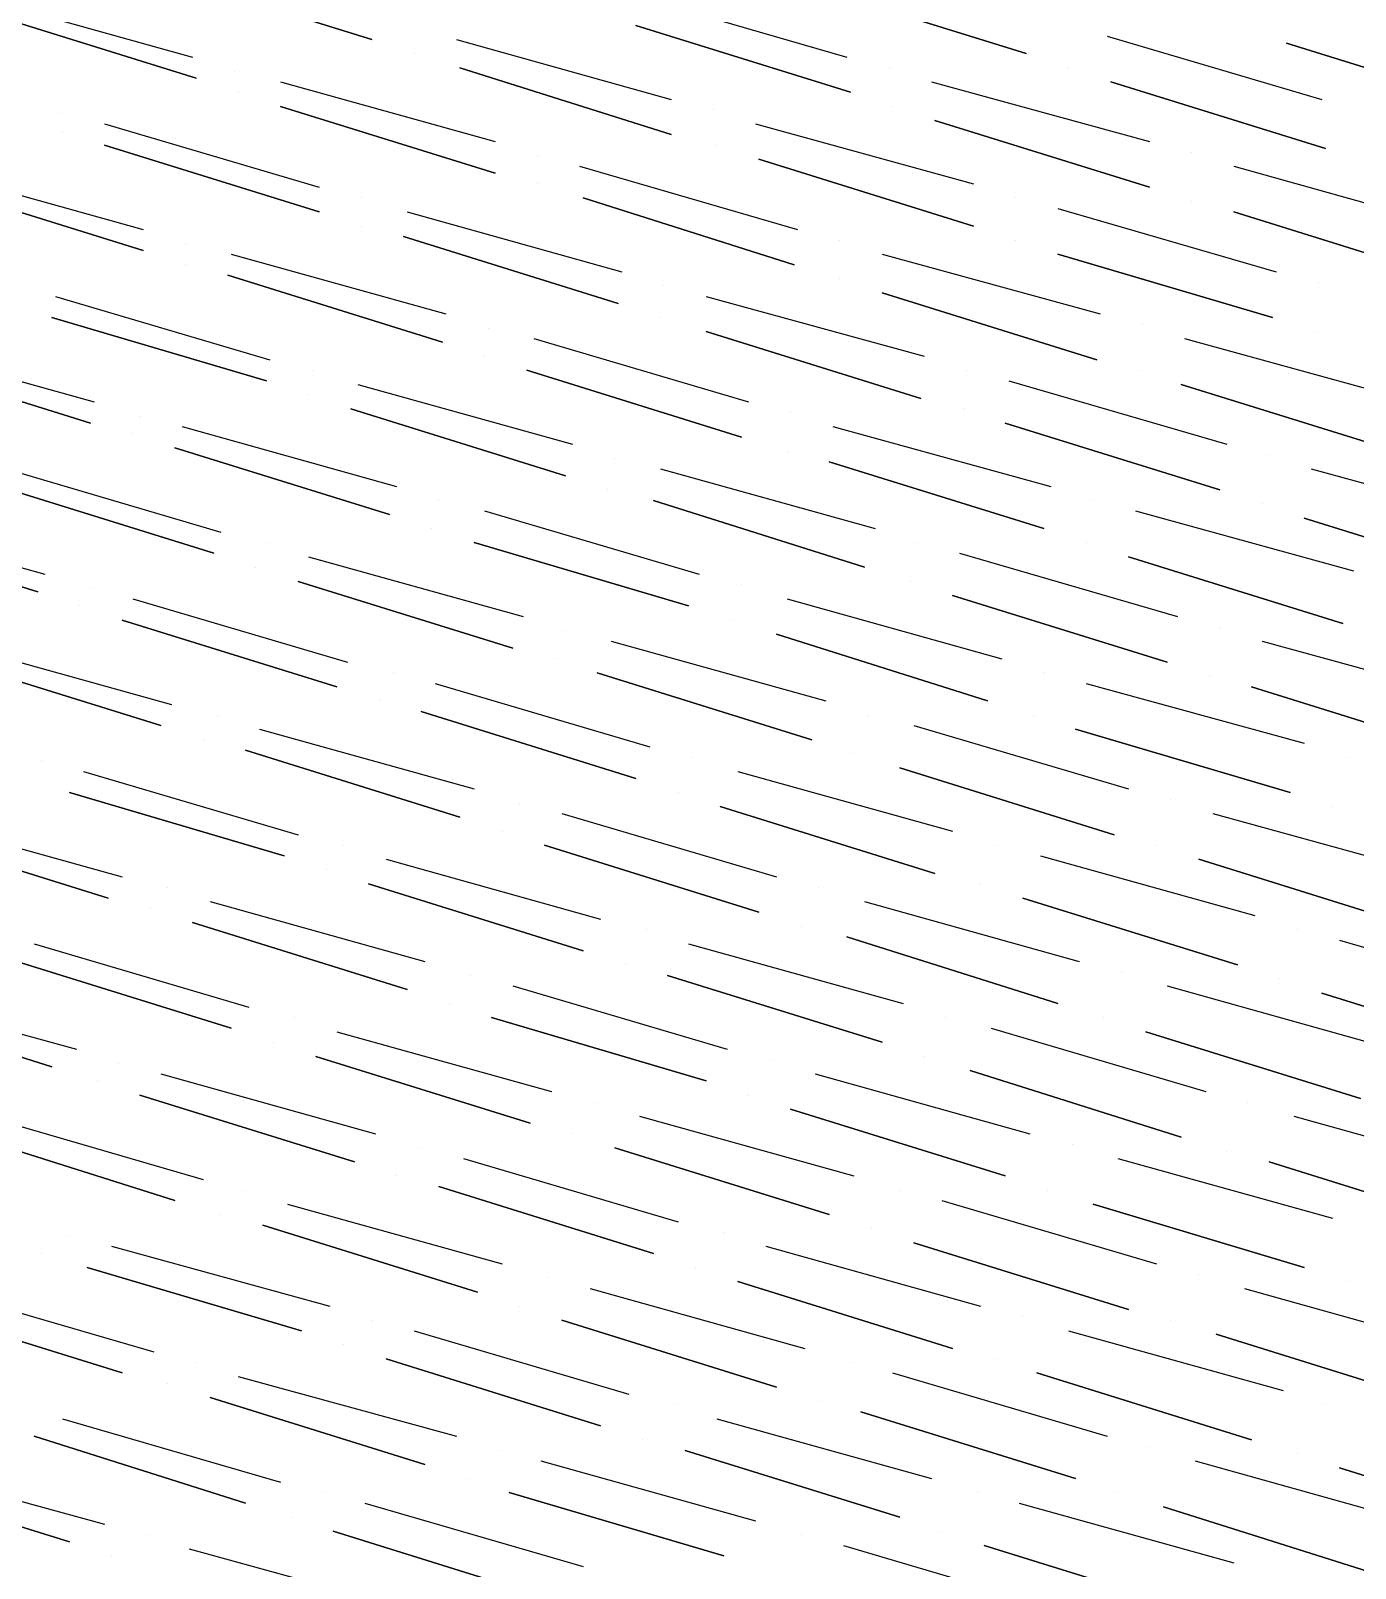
# Model space of a CAD drawing. Header units: millimetres. Extents: x -5841 to 140562, y 1006 to 102310.
# Drawn here: x 103506.1 to 103904.5, y 37896.1 to 38358.6 of the extents above; entities that cross this region are included whole.
import ezdxf

# ---------------------------------------------------------------- set-up
doc = ezdxf.new("R2010")
doc.units = ezdxf.units.MM
doc.header["$LTSCALE"] = 10
doc.layers.add('PDF18_1_DRAWING', color=7, linetype='Continuous', true_color=0x5cb800)
doc.layers.add('PDF18_KD - WALL - LOADBEARING', color=7, linetype='Continuous', true_color=0xc0ab87)

msp = doc.modelspace()

# ---------------------------------------------------------------- linework, layer by layer
at = {"layer": 'PDF18_1_DRAWING', "lineweight": 25}
for points in [[(103608.74124, 38355.97631), (103544.18454, 38376.08413)], [(103805.58625, 38351.74308), (103741.02955, 38371.85091)], [(103555.82591, 38344.33494), (103491.26921, 38364.44276)], [(103752.67093, 38340.10171), (103688.11423, 38360.20953)], [(103948.45764, 38334.81018), (103883.90094, 38354.918)], [(103698.69729, 38327.40203), (103635.1989, 38347.50986)], [(103895.54231, 38323.16881), (103830.98561, 38343.27663)], [(103645.78197, 38315.76066), (103581.22527, 38335.86848)], [(103842.62698, 38311.52743), (103778.07028, 38331.63526)], [(103592.86664, 38304.11929), (103528.30994, 38324.22711)], [(103789.71165, 38299.88606), (103725.15496, 38319.99389)], [(103539.95131, 38292.47792), (103475.39461, 38312.58574)], [(103735.73802, 38288.24469), (103672.23963, 38308.35251)], [(103932.58304, 38284.01146), (103868.02634, 38304.11929)], [(103682.82269, 38276.60332), (103618.266, 38296.71114)], [(103879.66771, 38272.37009), (103815.11101, 38291.41961)], [(103629.90737, 38264.96195), (103565.35067, 38285.06977)], [(103826.75238, 38259.67041), (103762.19568, 38279.77824)], [(103576.99204, 38253.32057), (103512.43534, 38272.37009)], [(103773.83706, 38248.02904), (103709.28036, 38268.13687)], [(103524.07671, 38240.6209), (103459.52002, 38260.72872)], [(103719.86342, 38236.38767), (103655.30672, 38256.49549)], [(103916.70844, 38232.15444), (103852.15174, 38252.26227)], [(103666.9481, 38224.7463), (103602.3914, 38244.85412)], [(103863.79311, 38220.51307), (103799.23641, 38240.6209)], [(103614.03277, 38213.10493), (103549.47607, 38233.21275)], [(103810.87779, 38208.8717), (103746.32109, 38228.97952)], [(103561.11744, 38201.46355), (103496.56074, 38221.57138)], [(103756.90415, 38197.23033), (103693.40576, 38217.33815)], [(103953.74917, 38191.93879), (103889.19247, 38212.04662)], [(103508.20212, 38189.82218), (103443.64542, 38209.93001)], [(103703.98883, 38185.58896), (103639.43213, 38204.63847)], [(103900.83384, 38180.29742), (103836.27714, 38200.40525)], [(103651.0735, 38172.88928), (103586.5168, 38192.9971)], [(103847.91851, 38168.65605), (103783.36182, 38188.76388)], [(103598.15817, 38161.24791), (103533.60147, 38181.35573)], [(103793.94488, 38157.01468), (103730.44649, 38177.1225)], [(103545.24284, 38149.60653), (103480.68615, 38169.71436)], [(103741.02955, 38145.37331), (103676.47286, 38165.48113)], [(103937.87457, 38141.14008), (103873.31787, 38161.24791)], [(103688.11423, 38133.73194), (103623.55753, 38153.83976)], [(103884.95924, 38129.49871), (103820.40254, 38148.54823)], [(103635.1989, 38122.09056), (103570.6422, 38142.19839)], [(103832.04392, 38116.79903), (103767.48722, 38136.90685)], [(103582.28357, 38110.44919), (103517.72688, 38129.49871)], [(103778.07028, 38105.15766), (103713.51358, 38125.26548)], [(103529.36825, 38097.74951), (103464.81155, 38117.85734)], [(103725.15496, 38093.51629), (103660.59826, 38113.62411)], [(103921.99997, 38089.28306), (103857.44327, 38109.39089)], [(103672.23963, 38081.87492), (103607.68293, 38101.98274)], [(103869.08464, 38077.64169), (103804.52795, 38097.74951)], [(103619.3243, 38070.23354), (103554.7676, 38090.34137)], [(103815.11101, 38066.00032), (103751.61262, 38086.10814)], [(103566.40898, 38058.59217), (103501.85228, 38078.7)], [(103762.19568, 38054.35895), (103697.63899, 38074.46677)], [(103512.43534, 38046.9508), (103448.93695, 38067.05862)], [(103959.0407, 38049.06741), (103894.484, 38069.17524)], [(103709.28036, 38042.71757), (103644.72366, 38061.76709)], [(103906.12537, 38037.42604), (103841.56867, 38057.53386)], [(103656.36503, 38030.01789), (103591.80833, 38050.12572)], [(103852.15174, 38025.78467), (103788.65335, 38045.89249)], [(103603.4497, 38018.37652), (103538.89301, 38038.48435)], [(103799.23641, 38014.1433), (103734.67971, 38034.25112)], [(103549.47607, 38006.73515), (103485.97768, 38026.84298)], [(103746.32109, 38002.50192), (103681.76439, 38022.60975)], [(103943.1661, 37998.2687), (103878.6094, 38018.37652)], [(103693.40576, 37990.86055), (103628.84906, 38010.96838)], [(103889.19247, 37986.62733), (103825.69408, 38005.67684)], [(103640.49043, 37979.21918), (103575.93373, 37999.32701)], [(103836.27714, 37973.92765), (103771.72044, 37994.03547)], [(103587.57511, 37967.57781), (103523.01841, 37986.62733)], [(103783.36182, 37962.28628), (103718.80512, 37982.3941)], [(103533.60147, 37954.87813), (103469.04477, 37974.98595)], [(103730.44649, 37950.6449), (103665.88979, 37970.75273)], [(103927.2915, 37946.41168), (103862.73481, 37966.5195)], [(103677.53116, 37939.00353), (103612.97446, 37959.11136)], [(103873.31787, 37934.77031), (103808.76117, 37954.87813)], [(103624.61584, 37927.36216), (103560.05914, 37947.46999)], [(103820.40254, 37923.12893), (103755.84585, 37943.23676)], [(103570.6422, 37915.72079), (103507.14381, 37935.82861)], [(103767.48722, 37911.48756), (103702.93052, 37931.59539)], [(103517.72688, 37904.07942), (103453.17018, 37924.18724)], [(103964.33223, 37906.19603), (103899.77553, 37926.30385)], [(103714.57189, 37899.84619), (103650.01519, 37918.89571)], [(103910.3586, 37894.55466), (103846.86021, 37914.66248)], [(103661.65656, 37887.14651), (103597.09987, 37907.25434)], [(103857.44327, 37882.91329), (103792.88657, 37903.02111)]]:
    msp.add_lwpolyline(points, close=True, dxfattribs=at)
for points in [[(103544.18454, 38376.08413), (103608.74124, 38355.97631)], [(103490.21091, 38368.67599), (103554.7676, 38350.68478)], [(103685.99761, 38369.73429), (103751.61262, 38350.68478)], [(103741.02955, 38371.85091), (103805.58625, 38351.74308)], [(103491.26921, 38364.44276), (103555.82591, 38344.33494)], [(103688.11423, 38360.20953), (103752.67093, 38340.10171)], [(103634.14059, 38355.97631), (103698.69729, 38337.9851)], [(103829.9273, 38357.03461), (103894.484, 38337.9851)], [(103883.90094, 38354.918), (103948.45764, 38334.81018)], [(103621.44092, 38351.74308), (103621.44092, 38351.74308)], [(103621.44092, 38351.74308), (103621.44092, 38351.74308)], [(103621.44092, 38351.74308), (103621.44092, 38351.74308)], [(103567.46728, 38346.45155), (103567.46728, 38346.45155)], [(103635.1989, 38347.50986), (103698.69729, 38327.40203)], [(103764.3123, 38347.50986), (103764.3123, 38347.50986)], [(103818.28593, 38347.50986), (103818.28593, 38347.50986)], [(103818.28593, 38347.50986), (103818.28593, 38347.50986)], [(103818.28593, 38347.50986), (103818.28593, 38347.50986)], [(103568.52559, 38340.10171), (103568.52559, 38340.10171)], [(103568.52559, 38340.10171), (103568.52559, 38340.10171)], [(103568.52559, 38340.10171), (103568.52559, 38340.10171)], [(103581.22527, 38343.27663), (103645.78197, 38325.28542)], [(103777.01198, 38343.27663), (103842.62698, 38325.28542)], [(103830.98561, 38343.27663), (103895.54231, 38323.16881)], [(103581.22527, 38335.86848), (103645.78197, 38315.76066)], [(103765.3706, 38335.86848), (103765.3706, 38335.86848)], [(103765.3706, 38335.86848), (103765.3706, 38335.86848)], [(103765.3706, 38335.86848), (103765.3706, 38335.86848)], [(103514.55196, 38333.75187), (103514.55196, 38333.75187)], [(103528.30994, 38330.57695), (103592.86664, 38311.52743)], [(103711.39697, 38334.81018), (103711.39697, 38334.81018)], [(103724.09665, 38330.57695), (103789.71165, 38312.58574)], [(103778.07028, 38331.63526), (103842.62698, 38311.52743)], [(103515.61026, 38328.46034), (103515.61026, 38328.46034)], [(103515.61026, 38328.46034), (103515.61026, 38328.46034)], [(103515.61026, 38328.46034), (103515.61026, 38328.46034)], [(103528.30994, 38324.22711), (103592.86664, 38304.11929)], [(103712.45528, 38324.22711), (103712.45528, 38324.22711)], [(103712.45528, 38324.22711), (103712.45528, 38324.22711)], [(103712.45528, 38324.22711), (103712.45528, 38324.22711)], [(103855.32666, 38322.1105), (103855.32666, 38322.1105)], [(103475.39461, 38316.81897), (103539.95131, 38298.82775)], [(103658.48164, 38321.05219), (103658.48164, 38321.05219)], [(103671.18132, 38317.87727), (103736.79633, 38298.82775)], [(103725.15496, 38319.99389), (103789.71165, 38299.88606)], [(103868.02634, 38317.87727), (103932.58304, 38299.88606)], [(103475.39461, 38312.58574), (103539.95131, 38292.47792)], [(103658.48164, 38312.58574), (103658.48164, 38312.58574)], [(103658.48164, 38312.58574), (103658.48164, 38312.58574)], [(103658.48164, 38312.58574), (103658.48164, 38312.58574)], [(103605.56632, 38308.35251), (103605.56632, 38308.35251)], [(103672.23963, 38308.35251), (103735.73802, 38288.24469)], [(103802.41133, 38308.35251), (103802.41133, 38308.35251)], [(103855.32666, 38307.29421), (103855.32666, 38307.29421)], [(103855.32666, 38307.29421), (103855.32666, 38307.29421)], [(103855.32666, 38307.29421), (103855.32666, 38307.29421)], [(103619.3243, 38304.11929), (103683.881, 38286.12808)], [(103815.11101, 38305.17759), (103880.72602, 38286.12808)], [(103868.02634, 38304.11929), (103932.58304, 38284.01146)], [(103605.56632, 38299.88606), (103605.56632, 38299.88606)], [(103605.56632, 38299.88606), (103605.56632, 38299.88606)], [(103605.56632, 38299.88606), (103605.56632, 38299.88606)], [(103552.65099, 38294.59453), (103552.65099, 38294.59453)], [(103618.266, 38296.71114), (103682.82269, 38276.60332)], [(103749.49601, 38295.65284), (103749.49601, 38295.65284)], [(103802.41133, 38295.65284), (103802.41133, 38295.65284)], [(103802.41133, 38295.65284), (103802.41133, 38295.65284)], [(103802.41133, 38295.65284), (103802.41133, 38295.65284)], [(103566.40898, 38291.41961), (103630.96567, 38273.4284)], [(103762.19568, 38291.41961), (103827.81069, 38273.4284)], [(103815.11101, 38291.41961), (103879.66771, 38272.37009)], [(103552.65099, 38288.24469), (103552.65099, 38288.24469)], [(103552.65099, 38288.24469), (103552.65099, 38288.24469)], [(103552.65099, 38288.24469), (103552.65099, 38288.24469)], [(103565.35067, 38285.06977), (103629.90737, 38264.96195)], [(103696.58068, 38281.89485), (103696.58068, 38281.89485)], [(103749.49601, 38284.01146), (103749.49601, 38284.01146)], [(103749.49601, 38284.01146), (103749.49601, 38284.01146)], [(103749.49601, 38284.01146), (103749.49601, 38284.01146)], [(103762.19568, 38279.77824), (103826.75238, 38259.67041)], [(103893.4257, 38282.95316), (103893.4257, 38282.95316)], [(103513.49365, 38278.71993), (103578.05035, 38259.67041)], [(103709.28036, 38278.71993), (103774.89536, 38260.72872)], [(103512.43534, 38272.37009), (103576.99204, 38253.32057)], [(103695.52237, 38272.37009), (103695.52237, 38272.37009)], [(103695.52237, 38272.37009), (103695.52237, 38272.37009)], [(103695.52237, 38272.37009), (103695.52237, 38272.37009)], [(103840.51037, 38270.25348), (103840.51037, 38270.25348)], [(103643.66535, 38269.19517), (103643.66535, 38269.19517)], [(103657.42334, 38266.02025), (103721.98004, 38246.97073)], [(103709.28036, 38268.13687), (103773.83706, 38248.02904)], [(103853.21005, 38266.02025), (103918.82505, 38248.02904)], [(103892.36739, 38268.13687), (103892.36739, 38268.13687)], [(103892.36739, 38268.13687), (103892.36739, 38268.13687)], [(103892.36739, 38268.13687), (103892.36739, 38268.13687)], [(103460.57832, 38264.96195), (103525.13502, 38246.97073)], [(103459.52002, 38260.72872), (103524.07671, 38240.6209)], [(103590.75003, 38256.49549), (103590.75003, 38256.49549)], [(103642.60705, 38260.72872), (103642.60705, 38260.72872)], [(103642.60705, 38260.72872), (103642.60705, 38260.72872)], [(103642.60705, 38260.72872), (103642.60705, 38260.72872)], [(103655.30672, 38256.49549), (103719.86342, 38236.38767)], [(103787.59504, 38256.49549), (103787.59504, 38256.49549)], [(103839.45206, 38256.49549), (103839.45206, 38256.49549)], [(103839.45206, 38256.49549), (103839.45206, 38256.49549)], [(103839.45206, 38256.49549), (103839.45206, 38256.49549)], [(103604.50801, 38252.26227), (103669.06471, 38234.27106)], [(103800.29472, 38253.32057), (103865.90973, 38234.27106)], [(103852.15174, 38252.26227), (103916.70844, 38232.15444)], [(103589.69172, 38249.08735), (103589.69172, 38249.08735)], [(103589.69172, 38249.08735), (103589.69172, 38249.08735)], [(103589.69172, 38249.08735), (103589.69172, 38249.08735)], [(103538.89301, 38242.73751), (103538.89301, 38242.73751)], [(103602.3914, 38244.85412), (103666.9481, 38224.7463)], [(103734.67971, 38243.79582), (103734.67971, 38243.79582)], [(103786.53674, 38244.85412), (103786.53674, 38244.85412)], [(103786.53674, 38244.85412), (103786.53674, 38244.85412)], [(103786.53674, 38244.85412), (103786.53674, 38244.85412)], [(103551.59268, 38239.56259), (103616.14938, 38221.57138)], [(103747.37939, 38239.56259), (103812.9944, 38221.57138)], [(103799.23641, 38240.6209), (103863.79311, 38220.51307)], [(103536.77639, 38237.44598), (103536.77639, 38237.44598)], [(103536.77639, 38237.44598), (103536.77639, 38237.44598)], [(103536.77639, 38237.44598), (103536.77639, 38237.44598)], [(103549.47607, 38233.21275), (103614.03277, 38213.10493)], [(103681.76439, 38230.03783), (103681.76439, 38230.03783)], [(103733.62141, 38232.15444), (103733.62141, 38232.15444)], [(103733.62141, 38232.15444), (103733.62141, 38232.15444)], [(103733.62141, 38232.15444), (103733.62141, 38232.15444)], [(103746.32109, 38228.97952), (103810.87779, 38208.8717)], [(103878.6094, 38231.09614), (103878.6094, 38231.09614)], [(103498.67736, 38226.86291), (103563.23406, 38207.81339)], [(103695.52237, 38226.86291), (103760.07907, 38208.8717)], [(103891.30908, 38226.86291), (103956.92409, 38208.8717)], [(103496.56074, 38221.57138), (103561.11744, 38201.46355)], [(103679.64778, 38220.51307), (103679.64778, 38220.51307)], [(103679.64778, 38220.51307), (103679.64778, 38220.51307)], [(103679.64778, 38220.51307), (103679.64778, 38220.51307)], [(103628.84906, 38217.33815), (103628.84906, 38217.33815)], [(103693.40576, 38217.33815), (103756.90415, 38197.23033)], [(103825.69408, 38217.33815), (103825.69408, 38217.33815)], [(103876.49279, 38216.27985), (103876.49279, 38216.27985)], [(103876.49279, 38216.27985), (103876.49279, 38216.27985)], [(103876.49279, 38216.27985), (103876.49279, 38216.27985)], [(103445.76203, 38213.10493), (103510.31873, 38195.11371)], [(103642.60705, 38214.16323), (103707.16374, 38195.11371)], [(103838.39376, 38214.16323), (103904.00876, 38196.17202)], [(103889.19247, 38212.04662), (103953.74917, 38191.93879)], [(103443.64542, 38209.93001), (103508.20212, 38189.82218)], [(103626.73245, 38208.8717), (103626.73245, 38208.8717)], [(103626.73245, 38208.8717), (103626.73245, 38208.8717)], [(103626.73245, 38208.8717), (103626.73245, 38208.8717)], [(103576.99204, 38204.63847), (103576.99204, 38204.63847)], [(103639.43213, 38204.63847), (103703.98883, 38185.58896)], [(103772.77875, 38204.63847), (103772.77875, 38204.63847)], [(103785.47843, 38201.46355), (103851.09343, 38182.41404)], [(103823.57746, 38204.63847), (103823.57746, 38204.63847)], [(103823.57746, 38204.63847), (103823.57746, 38204.63847)], [(103823.57746, 38204.63847), (103823.57746, 38204.63847)], [(103573.81712, 38197.23033), (103573.81712, 38197.23033)], [(103573.81712, 38197.23033), (103573.81712, 38197.23033)], [(103573.81712, 38197.23033), (103573.81712, 38197.23033)], [(103589.69172, 38200.40525), (103654.24842, 38182.41404)], [(103836.27714, 38200.40525), (103900.83384, 38180.29742)], [(103586.5168, 38192.9971), (103651.0735, 38172.88928)], [(103719.86342, 38191.93879), (103719.86342, 38191.93879)], [(103770.66214, 38192.9971), (103770.66214, 38192.9971)], [(103770.66214, 38192.9971), (103770.66214, 38192.9971)], [(103770.66214, 38192.9971), (103770.66214, 38192.9971)], [(103524.07671, 38190.88049), (103524.07671, 38190.88049)], [(103536.77639, 38187.70557), (103601.33309, 38168.65605)], [(103733.62141, 38187.70557), (103798.17811, 38169.71436)], [(103783.36182, 38188.76388), (103847.91851, 38168.65605)], [(103520.90179, 38185.58896), (103520.90179, 38185.58896)], [(103520.90179, 38185.58896), (103520.90179, 38185.58896)], [(103520.90179, 38185.58896), (103520.90179, 38185.58896)], [(103533.60147, 38181.35573), (103598.15817, 38161.24791)], [(103666.9481, 38178.18081), (103666.9481, 38178.18081)], [(103716.6885, 38181.35573), (103716.6885, 38181.35573)], [(103716.6885, 38181.35573), (103716.6885, 38181.35573)], [(103716.6885, 38181.35573), (103716.6885, 38181.35573)], [(103863.79311, 38179.23912), (103863.79311, 38179.23912)], [(103483.86107, 38173.94758), (103548.41776, 38155.95637)], [(103680.70608, 38175.00589), (103745.26278, 38157.01468)], [(103730.44649, 38177.1225), (103793.94488, 38157.01468)], [(103876.49279, 38175.00589), (103942.1078, 38157.01468)], [(103480.68615, 38169.71436), (103545.24284, 38149.60653)], [(103663.77318, 38169.71436), (103663.77318, 38169.71436)], [(103663.77318, 38169.71436), (103663.77318, 38169.71436)], [(103663.77318, 38169.71436), (103663.77318, 38169.71436)], [(103615.09108, 38165.48113), (103615.09108, 38165.48113)], [(103676.47286, 38165.48113), (103741.02955, 38145.37331)], [(103810.87779, 38165.48113), (103810.87779, 38165.48113)], [(103860.61819, 38164.42282), (103860.61819, 38164.42282)], [(103860.61819, 38164.42282), (103860.61819, 38164.42282)], [(103860.61819, 38164.42282), (103860.61819, 38164.42282)], [(103627.79075, 38162.30621), (103692.34745, 38143.25669)], [(103823.57746, 38162.30621), (103889.19247, 38144.315)], [(103873.31787, 38161.24791), (103937.87457, 38141.14008)], [(103610.85785, 38157.01468), (103610.85785, 38157.01468)], [(103610.85785, 38157.01468), (103610.85785, 38157.01468)], [(103610.85785, 38157.01468), (103610.85785, 38157.01468)], [(103562.17575, 38152.78145), (103562.17575, 38152.78145)], [(103623.55753, 38153.83976), (103688.11423, 38133.73194)], [(103757.96246, 38152.78145), (103757.96246, 38152.78145)], [(103807.70287, 38152.78145), (103807.70287, 38152.78145)], [(103807.70287, 38152.78145), (103807.70287, 38152.78145)], [(103807.70287, 38152.78145), (103807.70287, 38152.78145)], [(103557.94252, 38145.37331), (103557.94252, 38145.37331)], [(103557.94252, 38145.37331), (103557.94252, 38145.37331)], [(103557.94252, 38145.37331), (103557.94252, 38145.37331)], [(103574.87543, 38148.54823), (103639.43213, 38130.55702)], [(103771.72044, 38149.60653), (103836.27714, 38130.55702)], [(103820.40254, 38148.54823), (103884.95924, 38129.49871)], [(103570.6422, 38142.19839), (103635.1989, 38122.09056)], [(103753.72923, 38141.14008), (103753.72923, 38141.14008)], [(103753.72923, 38141.14008), (103753.72923, 38141.14008)], [(103753.72923, 38141.14008), (103753.72923, 38141.14008)], [(103509.26042, 38139.02347), (103509.26042, 38139.02347)], [(103705.04713, 38140.08177), (103705.04713, 38140.08177)], [(103767.48722, 38136.90685), (103832.04392, 38116.79903)], [(103901.89215, 38140.08177), (103901.89215, 38140.08177)], [(103521.9601, 38135.84855), (103586.5168, 38116.79903)], [(103718.80512, 38135.84855), (103783.36182, 38117.85734)], [(103517.72688, 38129.49871), (103582.28357, 38110.44919)], [(103700.81391, 38129.49871), (103700.81391, 38129.49871)], [(103700.81391, 38129.49871), (103700.81391, 38129.49871)], [(103700.81391, 38129.49871), (103700.81391, 38129.49871)], [(103848.97682, 38127.3821), (103848.97682, 38127.3821)], [(103653.19011, 38126.32379), (103653.19011, 38126.32379)], [(103665.88979, 38123.14887), (103730.44649, 38104.09935)], [(103713.51358, 38125.26548), (103778.07028, 38105.15766)], [(103861.6765, 38123.14887), (103927.2915, 38105.15766)], [(103897.65892, 38125.26548), (103897.65892, 38125.26548)], [(103897.65892, 38125.26548), (103897.65892, 38125.26548)], [(103897.65892, 38125.26548), (103897.65892, 38125.26548)], [(103464.81155, 38117.85734), (103529.36825, 38097.74951)], [(103469.04477, 38122.09056), (103533.60147, 38104.09935)], [(103647.89858, 38117.85734), (103647.89858, 38117.85734)], [(103647.89858, 38117.85734), (103647.89858, 38117.85734)], [(103647.89858, 38117.85734), (103647.89858, 38117.85734)], [(103600.27478, 38113.62411), (103600.27478, 38113.62411)], [(103660.59826, 38113.62411), (103725.15496, 38093.51629)], [(103796.06149, 38113.62411), (103796.06149, 38113.62411)], [(103844.74359, 38113.62411), (103844.74359, 38113.62411)], [(103844.74359, 38113.62411), (103844.74359, 38113.62411)], [(103844.74359, 38113.62411), (103844.74359, 38113.62411)], [(103612.97446, 38109.39089), (103677.53116, 38091.39967)], [(103809.81948, 38110.44919), (103874.37618, 38092.45798)], [(103857.44327, 38109.39089), (103921.99997, 38089.28306)], [(103594.98325, 38106.21597), (103594.98325, 38106.21597)], [(103594.98325, 38106.21597), (103594.98325, 38106.21597)], [(103594.98325, 38106.21597), (103594.98325, 38106.21597)], [(103547.35946, 38100.92443), (103547.35946, 38100.92443)], [(103607.68293, 38101.98274), (103672.23963, 38081.87492)], [(103743.14617, 38100.92443), (103743.14617, 38100.92443)], [(103791.82827, 38101.98274), (103791.82827, 38101.98274)], [(103791.82827, 38101.98274), (103791.82827, 38101.98274)], [(103791.82827, 38101.98274), (103791.82827, 38101.98274)], [(103542.06793, 38094.57459), (103542.06793, 38094.57459)], [(103542.06793, 38094.57459), (103542.06793, 38094.57459)], [(103542.06793, 38094.57459), (103542.06793, 38094.57459)], [(103560.05914, 38096.69121), (103624.61584, 38078.7)], [(103756.90415, 38096.69121), (103821.46085, 38078.7)], [(103804.52795, 38097.74951), (103869.08464, 38077.64169)], [(103554.7676, 38090.34137), (103619.3243, 38070.23354)], [(103691.28915, 38088.22475), (103691.28915, 38088.22475)], [(103737.85463, 38089.28306), (103737.85463, 38089.28306)], [(103737.85463, 38089.28306), (103737.85463, 38089.28306)], [(103737.85463, 38089.28306), (103737.85463, 38089.28306)], [(103751.61262, 38086.10814), (103815.11101, 38066.00032)], [(103887.07586, 38088.22475), (103887.07586, 38088.22475)], [(103507.14381, 38083.99153), (103571.70051, 38064.94201)], [(103703.98883, 38083.99153), (103768.54552, 38066.00032)], [(103899.77553, 38085.04983), (103965.39054, 38066.00032)], [(103501.85228, 38078.7), (103566.40898, 38058.59217)], [(103684.93931, 38077.64169), (103684.93931, 38077.64169)], [(103684.93931, 38077.64169), (103684.93931, 38077.64169)], [(103684.93931, 38077.64169), (103684.93931, 38077.64169)], [(103638.37382, 38074.46677), (103638.37382, 38074.46677)], [(103697.63899, 38074.46677), (103762.19568, 38054.35895)], [(103834.16053, 38075.52508), (103834.16053, 38075.52508)], [(103881.78432, 38073.40846), (103881.78432, 38073.40846)], [(103881.78432, 38073.40846), (103881.78432, 38073.40846)], [(103881.78432, 38073.40846), (103881.78432, 38073.40846)], [(103448.93695, 38067.05862), (103512.43534, 38046.9508)], [(103454.22848, 38070.23354), (103519.84349, 38052.24233)], [(103651.0735, 38071.29185), (103715.6302, 38052.24233)], [(103847.91851, 38071.29185), (103912.47521, 38053.30064)], [(103894.484, 38069.17524), (103959.0407, 38049.06741)], [(103632.02398, 38066.00032), (103632.02398, 38066.00032)], [(103632.02398, 38066.00032), (103632.02398, 38066.00032)], [(103632.02398, 38066.00032), (103632.02398, 38066.00032)], [(103585.45849, 38061.76709), (103585.45849, 38061.76709)], [(103598.15817, 38057.53386), (103662.71487, 38039.54265)], [(103644.72366, 38061.76709), (103709.28036, 38042.71757)], [(103781.2452, 38061.76709), (103781.2452, 38061.76709)], [(103795.00319, 38058.59217), (103859.55989, 38039.54265)], [(103828.869, 38061.76709), (103828.869, 38061.76709)], [(103828.869, 38061.76709), (103828.869, 38061.76709)], [(103828.869, 38061.76709), (103828.869, 38061.76709)], [(103841.56867, 38057.53386), (103906.12537, 38037.42604)], [(103579.10865, 38054.35895), (103579.10865, 38054.35895)], [(103579.10865, 38054.35895), (103579.10865, 38054.35895)], [(103579.10865, 38054.35895), (103579.10865, 38054.35895)], [(103591.80833, 38050.12572), (103656.36503, 38030.01789)], [(103729.38818, 38049.06741), (103729.38818, 38049.06741)], [(103774.89536, 38050.12572), (103774.89536, 38050.12572)], [(103774.89536, 38050.12572), (103774.89536, 38050.12572)], [(103774.89536, 38050.12572), (103774.89536, 38050.12572)], [(103532.54317, 38048.00911), (103532.54317, 38048.00911)], [(103545.24284, 38044.83419), (103609.79954, 38026.84298)], [(103742.08786, 38044.83419), (103806.64456, 38026.84298)], [(103788.65335, 38045.89249), (103852.15174, 38025.78467)], [(103526.19333, 38042.71757), (103526.19333, 38042.71757)], [(103526.19333, 38042.71757), (103526.19333, 38042.71757)], [(103526.19333, 38042.71757), (103526.19333, 38042.71757)], [(103538.89301, 38038.48435), (103603.4497, 38018.37652)], [(103676.47286, 38036.36773), (103676.47286, 38036.36773)], [(103721.98004, 38038.48435), (103721.98004, 38038.48435)], [(103721.98004, 38038.48435), (103721.98004, 38038.48435)], [(103721.98004, 38038.48435), (103721.98004, 38038.48435)], [(103872.25956, 38036.36773), (103872.25956, 38036.36773)], [(103492.32752, 38032.13451), (103557.94252, 38013.08499)], [(103689.17253, 38032.13451), (103753.72923, 38014.1433)], [(103734.67971, 38034.25112), (103799.23641, 38014.1433)], [(103886.01755, 38032.13451), (103950.57425, 38014.1433)], [(103485.97768, 38026.84298), (103549.47607, 38006.73515)], [(103669.06471, 38026.84298), (103669.06471, 38026.84298)], [(103669.06471, 38026.84298), (103669.06471, 38026.84298)], [(103669.06471, 38026.84298), (103669.06471, 38026.84298)], [(103623.55753, 38022.60975), (103623.55753, 38022.60975)], [(103681.76439, 38022.60975), (103746.32109, 38002.50192)], [(103819.34424, 38023.66806), (103819.34424, 38023.66806)], [(103865.90973, 38021.55144), (103865.90973, 38021.55144)], [(103865.90973, 38021.55144), (103865.90973, 38021.55144)], [(103865.90973, 38021.55144), (103865.90973, 38021.55144)], [(103636.25721, 38019.43483), (103700.81391, 38000.38531)], [(103833.10222, 38019.43483), (103897.65892, 38001.44362)], [(103878.6094, 38018.37652), (103943.1661, 37998.2687)], [(103616.14938, 38014.1433), (103616.14938, 38014.1433)], [(103616.14938, 38014.1433), (103616.14938, 38014.1433)], [(103616.14938, 38014.1433), (103616.14938, 38014.1433)], [(103570.6422, 38009.91007), (103570.6422, 38009.91007)], [(103628.84906, 38010.96838), (103693.40576, 37990.86055)], [(103767.48722, 38009.91007), (103767.48722, 38009.91007)], [(103780.1869, 38006.73515), (103844.74359, 37987.68563)], [(103811.93609, 38009.91007), (103811.93609, 38009.91007)], [(103811.93609, 38009.91007), (103811.93609, 38009.91007)], [(103811.93609, 38009.91007), (103811.93609, 38009.91007)], [(103563.23406, 38002.50192), (103563.23406, 38002.50192)], [(103563.23406, 38002.50192), (103563.23406, 38002.50192)], [(103563.23406, 38002.50192), (103563.23406, 38002.50192)], [(103583.34188, 38005.67684), (103647.89858, 37987.68563)], [(103825.69408, 38005.67684), (103889.19247, 37986.62733)], [(103575.93373, 37999.32701), (103640.49043, 37979.21918)], [(103759.02077, 37998.2687), (103759.02077, 37998.2687)], [(103759.02077, 37998.2687), (103759.02077, 37998.2687)], [(103759.02077, 37998.2687), (103759.02077, 37998.2687)], [(103517.72688, 37996.15209), (103517.72688, 37996.15209)], [(103530.42655, 37992.97717), (103596.04156, 37974.98595)], [(103714.57189, 37997.21039), (103714.57189, 37997.21039)], [(103727.27157, 37992.97717), (103791.82827, 37974.98595)], [(103771.72044, 37994.03547), (103836.27714, 37973.92765)], [(103509.26042, 37990.86055), (103509.26042, 37990.86055)], [(103509.26042, 37990.86055), (103509.26042, 37990.86055)], [(103509.26042, 37990.86055), (103509.26042, 37990.86055)], [(103523.01841, 37986.62733), (103587.57511, 37967.57781)], [(103706.10544, 37986.62733), (103706.10544, 37986.62733)], [(103706.10544, 37986.62733), (103706.10544, 37986.62733)], [(103706.10544, 37986.62733), (103706.10544, 37986.62733)], [(103857.44327, 37984.51071), (103857.44327, 37984.51071)], [(103477.51123, 37980.27749), (103543.12623, 37961.22797)], [(103661.65656, 37983.45241), (103661.65656, 37983.45241)], [(103674.35624, 37980.27749), (103738.91294, 37962.28628)], [(103718.80512, 37982.3941), (103783.36182, 37962.28628)], [(103871.20126, 37980.27749), (103935.75796, 37962.28628)], [(103902.95045, 37982.3941), (103902.95045, 37982.3941)], [(103902.95045, 37982.3941), (103902.95045, 37982.3941)], [(103902.95045, 37982.3941), (103902.95045, 37982.3941)], [(103469.04477, 37974.98595), (103533.60147, 37954.87813)], [(103653.19011, 37974.98595), (103653.19011, 37974.98595)], [(103653.19011, 37974.98595), (103653.19011, 37974.98595)], [(103653.19011, 37974.98595), (103653.19011, 37974.98595)], [(103608.74124, 37970.75273), (103608.74124, 37970.75273)], [(103665.88979, 37970.75273), (103730.44649, 37950.6449)], [(103804.52795, 37971.81104), (103804.52795, 37971.81104)], [(103848.97682, 37970.75273), (103848.97682, 37970.75273)], [(103848.97682, 37970.75273), (103848.97682, 37970.75273)], [(103848.97682, 37970.75273), (103848.97682, 37970.75273)], [(103621.44092, 37967.57781), (103685.99761, 37948.52829)], [(103818.28593, 37967.57781), (103882.84263, 37949.5866)], [(103862.73481, 37966.5195), (103927.2915, 37946.41168)], [(103600.27478, 37963.34458), (103600.27478, 37963.34458)], [(103600.27478, 37963.34458), (103600.27478, 37963.34458)], [(103600.27478, 37963.34458), (103600.27478, 37963.34458)], [(103555.82591, 37958.05305), (103555.82591, 37958.05305)], [(103612.97446, 37959.11136), (103677.53116, 37939.00353)], [(103752.67093, 37958.05305), (103752.67093, 37958.05305)], [(103796.06149, 37959.11136), (103796.06149, 37959.11136)], [(103796.06149, 37959.11136), (103796.06149, 37959.11136)], [(103796.06149, 37959.11136), (103796.06149, 37959.11136)], [(103547.35946, 37951.70321), (103547.35946, 37951.70321)], [(103547.35946, 37951.70321), (103547.35946, 37951.70321)], [(103547.35946, 37951.70321), (103547.35946, 37951.70321)], [(103568.52559, 37953.81982), (103634.14059, 37935.82861)], [(103765.3706, 37954.87813), (103829.9273, 37935.82861)], [(103808.76117, 37954.87813), (103873.31787, 37934.77031)], [(103560.05914, 37947.46999), (103624.61584, 37927.36216)], [(103699.7556, 37945.35337), (103699.7556, 37945.35337)], [(103743.14617, 37946.41168), (103743.14617, 37946.41168)], [(103743.14617, 37946.41168), (103743.14617, 37946.41168)], [(103743.14617, 37946.41168), (103743.14617, 37946.41168)], [(103755.84585, 37943.23676), (103820.40254, 37923.12893)], [(103895.54231, 37945.35337), (103895.54231, 37945.35337)], [(103515.61026, 37941.12015), (103581.22527, 37922.07063)], [(103712.45528, 37941.12015), (103777.01198, 37923.12893)], [(103507.14381, 37935.82861), (103570.6422, 37915.72079)], [(103690.23084, 37934.77031), (103690.23084, 37934.77031)], [(103690.23084, 37934.77031), (103690.23084, 37934.77031)], [(103690.23084, 37934.77031), (103690.23084, 37934.77031)], [(103842.62698, 37932.65369), (103842.62698, 37932.65369)], [(103646.84027, 37931.59539), (103646.84027, 37931.59539)], [(103659.53995, 37928.42047), (103724.09665, 37910.42926)], [(103702.93052, 37931.59539), (103767.48722, 37911.48756)], [(103856.38497, 37928.42047), (103920.94167, 37910.42926)], [(103887.07586, 37930.53708), (103887.07586, 37930.53708)], [(103887.07586, 37930.53708), (103887.07586, 37930.53708)], [(103887.07586, 37930.53708), (103887.07586, 37930.53708)], [(103453.17018, 37924.18724), (103517.72688, 37904.07942)], [(103462.69494, 37927.36216), (103528.30994, 37909.37095)], [(103899.77553, 37926.30385), (103964.33223, 37906.19603)], [(103593.92495, 37918.89571), (103593.92495, 37918.89571)], [(103637.31551, 37923.12893), (103637.31551, 37923.12893)], [(103637.31551, 37923.12893), (103637.31551, 37923.12893)], [(103637.31551, 37923.12893), (103637.31551, 37923.12893)], [(103650.01519, 37918.89571), (103714.57189, 37899.84619)], [(103790.76996, 37918.89571), (103790.76996, 37918.89571)], [(103833.10222, 37918.89571), (103833.10222, 37918.89571)], [(103833.10222, 37918.89571), (103833.10222, 37918.89571)], [(103833.10222, 37918.89571), (103833.10222, 37918.89571)], [(103606.62462, 37915.72079), (103672.23963, 37896.67127)], [(103803.46964, 37915.72079), (103868.02634, 37897.72958)], [(103846.86021, 37914.66248), (103910.3586, 37894.55466)], [(103584.40019, 37911.48756), (103584.40019, 37911.48756)], [(103584.40019, 37911.48756), (103584.40019, 37911.48756)], [(103584.40019, 37911.48756), (103584.40019, 37911.48756)], [(103541.00962, 37906.19603), (103541.00962, 37906.19603)], [(103597.09987, 37907.25434), (103661.65656, 37887.14651)], [(103737.85463, 37906.19603), (103737.85463, 37906.19603)], [(103780.1869, 37907.25434), (103780.1869, 37907.25434)], [(103780.1869, 37907.25434), (103780.1869, 37907.25434)], [(103780.1869, 37907.25434), (103780.1869, 37907.25434)], [(103553.7093, 37901.9628), (103619.3243, 37883.97159)], [(103750.55431, 37903.02111), (103815.11101, 37883.97159)], [(103792.88657, 37903.02111), (103857.44327, 37882.91329)], [(103530.42655, 37899.84619), (103530.42655, 37899.84619)], [(103530.42655, 37899.84619), (103530.42655, 37899.84619)], [(103530.42655, 37899.84619), (103530.42655, 37899.84619)]]:
    msp.add_lwpolyline(points, dxfattribs=at)
at = {"layer": 'PDF18_KD - WALL - LOADBEARING', "color": 0, "true_color": 0xfdfce3, "transparency": 33554559}
for points in [[(102889.09279, 38467.09849), (96092.64822, 38467.09849), (103640.49043, 37115.64105)], [(96092.64822, 38467.09849), (103640.49043, 37115.64105), (96206.94533, 37115.64105)]]:
    msp.add_solid(points, dxfattribs=at)

doc.saveas('drawing.dxf')
